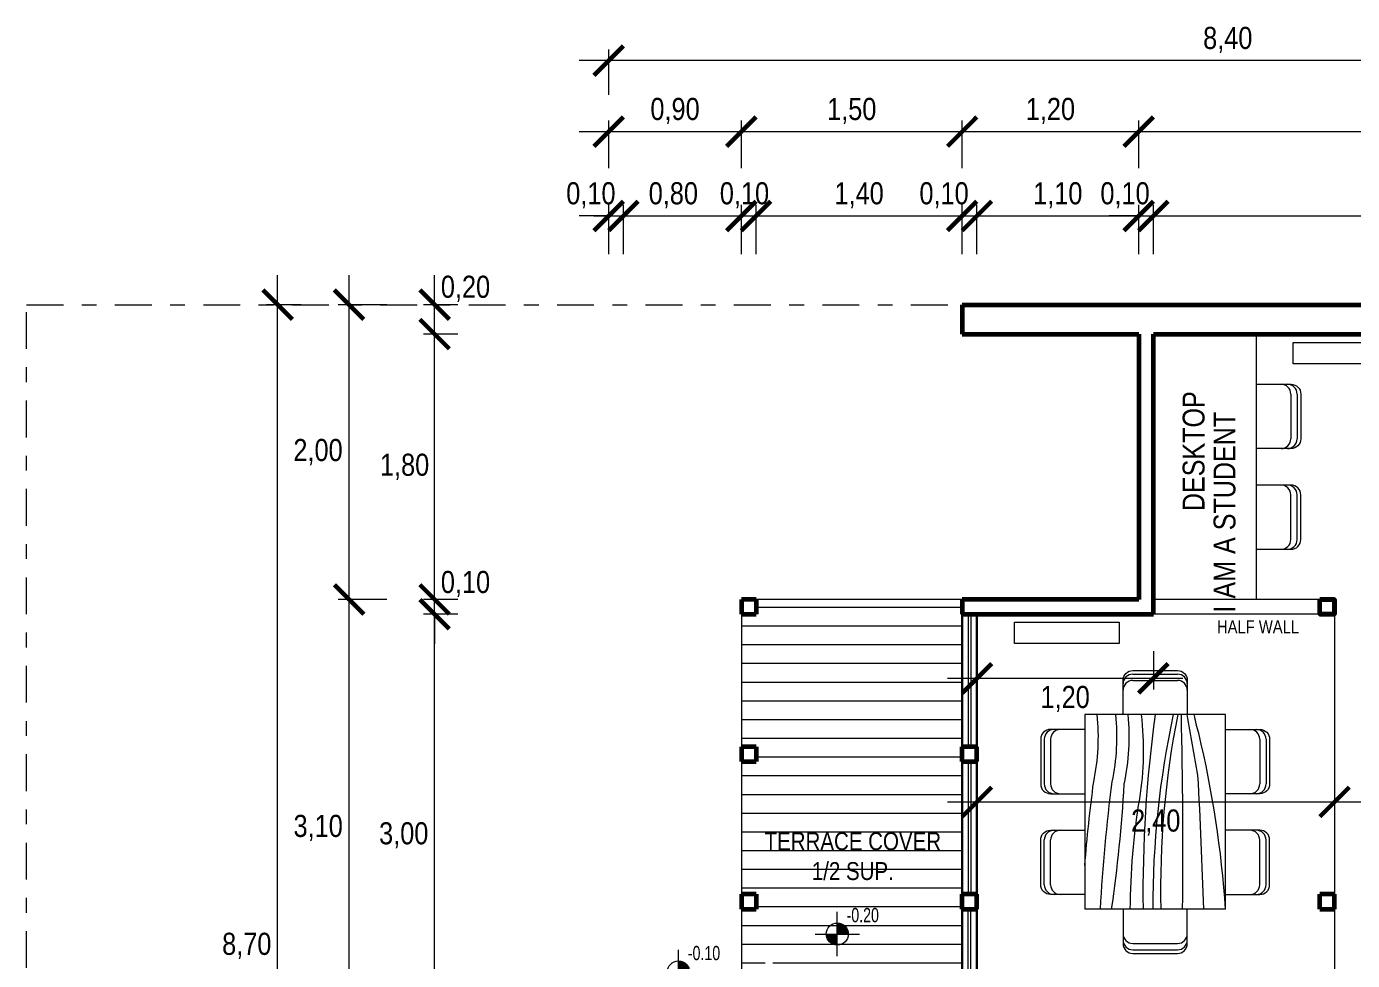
# Model space of a CAD drawing. Header units: millimetres. Extents: x 1119.4 to 1171.3, y 270.1 to 301.5.
# Drawn here: x 1119.99 to 1128.98, y 295.12 to 301.46 of the extents above; entities that cross this region are included whole.
import ezdxf

# ---------------------------------------------------------------- set-up
doc = ezdxf.new("R2010")
doc.units = ezdxf.units.MM
doc.linetypes.add('DASHDOT', pattern=[1, 0.5, -0.25, 0, -0.25])
for name, color, linetype, lineweight in [('01', 146, 'Continuous', 9), ('01pisos madera', 28, 'Continuous', 9), ('02', 196, 'Continuous', 20), ('03', 116, 'Continuous', 30), ('06', 192, 'Continuous', 60), ('cotas', 86, 'Continuous', 15), ('ejes', 252, 'DASHDOT', 15), ('Muebles_M_V_005', 169, 'Continuous', 5), ('Muebles_M_V_02', 108, 'Continuous', 20)]:
    doc.layers.add(name, color=color, linetype=linetype, lineweight=lineweight)
doc.styles.get("Standard").update_dxf_attribs({"font": 'ARIALN.TTF'})

# ---------------------------------------------------------------- blocks, each defined once
blk = doc.blocks.new('NIVELES')
at = {"layer": 'cotas', "linetype": 'Continuous'}
for points in [[(136.9038, 184.7531), (136.9788, 184.7531), (136.9731, 184.7818), (136.9568, 184.8061), (136.9325, 184.8224), (136.9038, 184.8281)], [(136.9038, 184.7531), (136.8288, 184.7531), (136.8345, 184.7244), (136.8508, 184.7), (136.8751, 184.6838), (136.9038, 184.6781)]]:
    blk.add_hatch(color=256, dxfattribs=at).paths.add_polyline_path(points, flags=0)
for p, q in [((136.9038, 184.6031), (136.9038, 184.9031)), ((136.7538, 184.7531), (137.0538, 184.7531))]:
    blk.add_line(p, q, dxfattribs=at)
blk.add_circle((136.9038, 184.7531), 0.075, dxfattribs=at)
blk = doc.blocks.new('_ArchTick')
at = {"color": 0, "linetype": 'ByBlock', "const_width": 0.15}
blk.add_lwpolyline([(-0.5, -0.5), (0.5, 0.5)], dxfattribs=at)

msp = doc.modelspace()

# ---------------------------------------------------------------- hatches: boundary and pattern name
at = {"layer": '01pisos madera'}
h = msp.add_hatch(dxfattribs=at)
h.set_pattern_fill('LINE', color=256, scale=0.04, style=0)
h.set_pattern_definition([(0, (1124.83777, 294.46835), (0, 0.127), [])])
h.paths.add_polyline_path([(1124.9378, 295.5684), (1124.9378, 295.4684), (1124.8378, 295.4684), (1124.8378, 294.5684), (1124.9378, 294.5684), (1124.9378, 294.4684), (1124.9878, 294.4684), (1125.0003, 294.4684), (1125.0003, 295.1184), (1125.0253, 295.1184, -0.419912), (1125.6878, 294.4684), (1126.3357, 294.4684), (1126.3357, 294.5684), (1126.3357, 295.4684), (1126.3357, 295.5684), (1126.3357, 296.4684), (1126.3357, 296.5684), (1126.3357, 297.4684), (1126.3357, 297.5684), (1124.9378, 297.5684), (1124.9378, 297.4684), (1124.8378, 297.4684), (1124.8378, 296.5684), (1124.9378, 296.5684), (1124.9378, 296.4684), (1124.8378, 296.4684), (1124.8378, 295.5684)])
h.paths.add_polyline_path([(1125.0503, 295.1184), (1125.0503, 294.4684), (1125.6878, 294.4684, 0.408646)], flags=17)

# ---------------------------------------------------------------- linework, layer by layer
at = {"layer": '01'}
for p, q in [((1128.7628, 297.5684), (1127.6336, 297.5684)), ((1126.3757, 297.4684), (1126.3757, 296.5684)), ((1126.3957, 297.4684), (1126.3957, 296.5684)), ((1128.7628, 297.4684), (1127.6336, 297.4684)), ((1126.3757, 296.4684), (1126.3757, 295.5684)), ((1126.3957, 296.4684), (1126.3957, 295.5684)), ((1126.3757, 294.5684), (1126.3757, 295.4684)), ((1126.3957, 294.5684), (1126.3957, 295.4684))]:
    msp.add_line(p, q, dxfattribs=at)
at = {"layer": '02'}
for p, q in [((1128.8628, 297.4684), (1128.8628, 295.5684)), ((1128.8628, 295.5684), (1128.8628, 294.4684))]:
    msp.add_line(p, q, dxfattribs=at)
for points in [[(1128.5808, 299.3115), (1129.2912, 299.3115), (1129.2912, 299.1676), (1128.5808, 299.1676)], [(1126.6909, 297.4136), (1127.4014, 297.4136), (1127.4014, 297.2697), (1126.6909, 297.2697)]]:
    msp.add_lwpolyline(points, close=True, dxfattribs=at)
msp.add_lwpolyline([(1126.3357, 297.5684), (1124.8378, 297.5684), (1124.8378, 294.5684)], dxfattribs=at)
at = {"layer": '03'}
for p, q in [((1126.3357, 297.4684), (1126.3357, 296.5684)), ((1126.4357, 297.4684), (1126.4357, 296.5684)), ((1126.3357, 296.4684), (1126.3357, 295.5684)), ((1126.4357, 296.4684), (1126.4357, 295.5684)), ((1126.3357, 294.5684), (1126.3357, 295.4684)), ((1126.4357, 294.5684), (1126.4357, 295.4684))]:
    msp.add_line(p, q, dxfattribs=at)
at = {"layer": '06'}
for p, q in [((1126.3357, 299.5684), (1132.3378, 299.5684)), ((1126.3357, 299.5684), (1126.3357, 299.3684)), ((1126.3357, 299.3684), (1127.5336, 299.3684)), ((1127.5336, 299.3684), (1127.5336, 297.5684)), ((1127.6336, 299.3684), (1132.1378, 299.3684)), ((1127.6336, 297.4684), (1127.6336, 299.3684)), ((1124.9378, 297.5684), (1124.8378, 297.5684)), ((1124.8378, 297.5684), (1124.8378, 297.4684)), ((1124.9378, 297.5684), (1124.9378, 297.4684)), ((1127.5336, 297.5684), (1126.3357, 297.5684)), ((1126.3357, 297.5684), (1126.3357, 297.4684)), ((1128.7628, 297.4684), (1128.7628, 297.5684)), ((1128.8628, 297.5684), (1128.7628, 297.5684)), ((1128.8628, 297.4684), (1128.8628, 297.5684)), ((1124.8378, 297.4684), (1124.9378, 297.4684)), ((1126.3357, 297.4684), (1127.6336, 297.4684)), ((1128.7628, 297.4684), (1128.8628, 297.4684)), ((1124.9378, 296.5684), (1124.8378, 296.5684)), ((1124.8378, 296.5684), (1124.8378, 296.4684)), ((1124.9378, 296.5684), (1124.9378, 296.4684)), ((1126.4357, 296.5684), (1126.3357, 296.5684)), ((1126.3357, 296.4684), (1126.3357, 296.5684)), ((1126.4357, 296.4684), (1126.4357, 296.5684)), ((1126.4357, 296.4684), (1126.4357, 296.5684)), ((1124.8378, 296.4684), (1124.9378, 296.4684)), ((1126.3357, 296.4684), (1126.4357, 296.4684)), ((1124.9378, 295.5684), (1124.8378, 295.5684)), ((1124.8378, 295.5684), (1124.8378, 295.4684)), ((1124.9378, 295.5684), (1124.9378, 295.4684)), ((1126.3357, 295.4684), (1126.3357, 295.5684)), ((1126.4357, 295.5684), (1126.3357, 295.5684)), ((1126.4357, 295.4684), (1126.4357, 295.5684)), ((1128.7628, 295.4684), (1128.7628, 295.5684)), ((1128.8628, 295.5684), (1128.7628, 295.5684)), ((1128.8628, 295.4684), (1128.8628, 295.5684)), ((1124.8378, 295.4684), (1124.9378, 295.4684)), ((1126.3357, 295.4684), (1126.4357, 295.4684)), ((1128.7628, 295.4684), (1128.8628, 295.4684))]:
    msp.add_line(p, q, dxfattribs=at)
msp.add_lwpolyline([(1128.7628, 297.5684), (1128.8628, 297.5684), (1128.8628, 297.4684), (1128.7628, 297.4684)], close=True, dxfattribs=at)
at = {"layer": 'cotas'}
for p, q in [((1123.9378, 300.9922), (1123.9378, 301.2991)), ((1123.9378, 301.2422), (1123.9378, 301.2991)), ((1132.5378, 301.2241), (1123.7378, 301.2241)), ((1123.9378, 300.4952), (1123.9378, 300.8172)), ((1124.8378, 300.4952), (1124.8378, 300.8172)), ((1124.8378, 300.4952), (1124.8378, 300.8172)), ((1126.3357, 300.4952), (1126.3357, 300.8172)), ((1126.3357, 300.4952), (1126.3357, 300.8172)), ((1127.5336, 300.4952), (1127.5336, 300.8172)), ((1127.5336, 300.4952), (1127.5336, 300.8172)), ((1123.7378, 300.7422), (1125.0378, 300.7422)), ((1124.6378, 300.7422), (1126.5357, 300.7422)), ((1126.1357, 300.7422), (1127.7336, 300.7422)), ((1127.3336, 300.7422), (1132.5378, 300.7422)), ((1123.9378, 299.9105), (1123.9378, 300.2452)), ((1124.0378, 299.9105), (1124.0378, 300.2452)), ((1124.0378, 299.9105), (1124.0378, 300.2452)), ((1124.8378, 299.9105), (1124.8378, 300.2452)), ((1124.8378, 299.9105), (1124.8378, 300.2452)), ((1124.9378, 299.9105), (1124.9378, 300.2452)), ((1124.9378, 299.9105), (1124.9378, 300.2452)), ((1126.3357, 299.9105), (1126.3357, 300.2452)), ((1126.3357, 299.9105), (1126.3357, 300.2452)), ((1126.4357, 299.9105), (1126.4357, 300.2452)), ((1126.4357, 299.9105), (1126.4357, 300.2452)), ((1127.5336, 299.9105), (1127.5336, 300.2452)), ((1127.5336, 299.9105), (1127.5336, 300.2452)), ((1127.6336, 299.9105), (1127.6336, 300.2452)), ((1127.6336, 299.9105), (1127.6336, 300.2452)), ((1123.9378, 300.1702), (1123.7378, 300.1702)), ((1123.8378, 300.1702), (1125.0378, 300.1702)), ((1123.9378, 300.1702), (1124.0378, 300.1702)), ((1124.0378, 300.1702), (1124.8569, 300.1702)), ((1124.6378, 300.1702), (1124.9378, 300.1702)), ((1124.7378, 300.1702), (1126.5357, 300.1702)), ((1124.9378, 300.1702), (1125.5569, 300.1702)), ((1126.1357, 300.1702), (1126.4357, 300.1702)), ((1126.2357, 300.1702), (1127.7336, 300.1702)), ((1126.4357, 300.1702), (1127.0548, 300.1702)), ((1127.5336, 300.1702), (1127.3336, 300.1702)), ((1127.4336, 300.1702), (1132.5477, 300.1702)), ((1127.5336, 300.1702), (1127.6336, 300.1702)), ((1127.6336, 300.1702), (1128.4527, 300.1702)), ((1121.6916, 290.6684), (1121.6916, 299.7684)), ((1122.1761, 297.3684), (1122.1761, 299.7684)), ((1122.7566, 299.5684), (1122.7566, 299.7684)), ((1121.8511, 299.5684), (1121.6166, 299.5684)), ((1122.4316, 299.5684), (1122.1011, 299.5684)), ((1122.9147, 299.5684), (1122.6816, 299.5684)), ((1122.7566, 299.1684), (1122.7566, 299.5684)), ((1122.7566, 297.3684), (1122.7566, 299.5684)), ((1122.9147, 299.3684), (1122.6816, 299.3684)), ((1122.9147, 299.3684), (1122.6816, 299.3684)), ((1122.7566, 297.5684), (1122.7566, 297.9684)), ((1122.1761, 294.2684), (1122.1761, 297.7684)), ((1122.7566, 294.2684), (1122.7566, 297.6684)), ((1122.4316, 297.5684), (1122.1011, 297.5684)), ((1122.4316, 297.5684), (1122.1011, 297.5684)), ((1122.9147, 297.5684), (1122.6816, 297.5684)), ((1122.9147, 297.5684), (1122.6816, 297.5684)), ((1122.7566, 297.4684), (1122.7566, 297.5684)), ((1122.9147, 297.4684), (1122.6816, 297.4684)), ((1122.9147, 297.4684), (1122.6816, 297.4684)), ((1122.7566, 297.4684), (1122.7566, 297.2684)), ((1126.4357, 297.2184), (1126.4357, 296.9584)), ((1127.6336, 297.2184), (1127.6336, 296.9584)), ((1127.8336, 297.0334), (1126.2357, 297.0334)), ((1126.4357, 296.3184), (1126.4357, 296.12)), ((1128.8628, 296.3184), (1128.8628, 296.12)), ((1126.2357, 296.195), (1129.0628, 296.195))]:
    msp.add_line(p, q, dxfattribs=at)
at = {"layer": 'ejes', "ltscale": 0.5}
for p, q in [((1119.9878, 299.5684), (1126.3357, 299.5684)), ((1119.9878, 290.8684), (1119.9878, 299.5684))]:
    msp.add_line(p, q, dxfattribs=at)
at = {"layer": 'Muebles_M_V_005', "color": 28, "linetype": 'ByBlock'}
for points in [[(1127.1681, 295.7629, -0.012722), (1127.2281, 296.3322, 0.078439), (1127.2519, 296.787)], [(1127.2744, 295.4666, -0.019321), (1127.3542, 296.3322, 0.078439), (1127.378, 296.787)], [(1127.3501, 295.4666, 0.021814), (1127.4355, 296.3149, 0.077022), (1127.4616, 296.787, 2.773794)], [(1127.4766, 295.4666, -0.038535), (1127.5404, 296.2163, 0.070322), (1127.5527, 296.787, -0.097855)], [(1127.6453, 296.787, 0.036996), (1127.5632, 295.4666, 0.036996)], [(1127.7677, 296.787, 0.053492), (1127.629, 295.4666, 0.053492)], [(1127.7981, 296.787, 0.05366), (1127.6829, 295.4666, 0.05366)], [(1127.821, 296.787, -0.007983), (1127.8296, 295.4666, -0.007983)], [(1127.975, 295.4666, 0.006285), (1127.9352, 296.3765, -0.000867), (1127.8632, 296.787, 2.749352)], [(1128.1226, 295.4666, 0.042449), (1127.9407, 296.6604, -0.026736), (1127.911, 296.787, 2.749352)]]:
    msp.add_lwpolyline(points, format="xyb", dxfattribs=at)
at = {"layer": 'Muebles_M_V_02', "color": 44, "linetype": 'ByBlock'}
for p, q in [((1128.3336, 297.5684), (1128.3336, 299.3684)), ((1128.1226, 296.787), (1127.1681, 296.787)), ((1127.1681, 296.787), (1127.1681, 295.4666)), ((1128.1226, 295.4666), (1128.1226, 296.787)), ((1128.1226, 295.4666), (1127.1681, 295.4666))]:
    msp.add_line(p, q, dxfattribs=at)
at = {"layer": 'Muebles_M_V_02', "color": 31, "linetype": 'ByBlock'}
for p, q in [((1128.5656, 298.962), (1128.5656, 298.6583)), ((1128.6085, 298.962), (1128.6085, 298.6583)), ((1128.5656, 297.9747), (1128.5656, 298.2784)), ((1128.6085, 297.9747), (1128.6085, 298.2784)), ((1127.4935, 297.062), (1127.7972, 297.062)), ((1127.4935, 297.019), (1127.7972, 297.019)), ((1126.8931, 296.6205), (1126.8931, 296.3168)), ((1126.936, 296.6205), (1126.936, 296.3168)), ((1128.3546, 296.6205), (1128.3546, 296.3168)), ((1128.3975, 296.6205), (1128.3975, 296.3168)), ((1126.8931, 295.6331), (1126.8931, 295.9368)), ((1126.936, 295.6331), (1126.936, 295.9368)), ((1128.3546, 295.6331), (1128.3546, 295.9368)), ((1128.3975, 295.6331), (1128.3975, 295.9368)), ((1127.4935, 295.2346), (1127.7972, 295.2346)), ((1127.4935, 295.1917), (1127.7972, 295.1917))]:
    msp.add_line(p, q, dxfattribs=at)
for points in [[(1128.3336, 299.0281), (1128.567, 299.0281, -0.414214), (1128.6331, 298.962), (1128.6331, 298.6583, -0.414214), (1128.567, 298.5923), (1128.3336, 298.5923)], [(1128.3336, 297.9087), (1128.567, 297.9087, 0.414214), (1128.6331, 297.9747), (1128.6331, 298.2784, 0.414214), (1128.567, 298.3444), (1128.3336, 298.3444)], [(1127.4275, 296.787), (1127.4275, 297.0205, -0.414214), (1127.4935, 297.0865), (1127.7972, 297.0865, -0.414214), (1127.8632, 297.0205), (1127.8632, 296.787)], [(1127.1681, 296.6865), (1126.9346, 296.6865, 0.414214), (1126.8686, 296.6205), (1126.8686, 296.3168, 0.414214), (1126.9346, 296.2508), (1127.1681, 296.2508)], [(1128.1226, 296.6865), (1128.356, 296.6865, -0.414214), (1128.4221, 296.6205), (1128.4221, 296.3168, -0.414214), (1128.356, 296.2508), (1128.1226, 296.2508)], [(1127.1681, 295.5671), (1126.9346, 295.5671, -0.414214), (1126.8686, 295.6331), (1126.8686, 295.9368, -0.414214), (1126.9346, 296.0029), (1127.1681, 296.0029)], [(1128.1226, 295.5671), (1128.356, 295.5671, 0.414214), (1128.4221, 295.6331), (1128.4221, 295.9368, 0.414214), (1128.356, 296.0029), (1128.1226, 296.0029)], [(1127.4275, 295.4666), (1127.4275, 295.2332, 0.414214), (1127.4935, 295.1671), (1127.7972, 295.1671, 0.414214), (1127.8632, 295.2332), (1127.8632, 295.4666)]]:
    msp.add_lwpolyline(points, format="xyb", dxfattribs=at)
for centre, start, end in [((1128.4996, 298.962), 0, 90), ((1128.5425, 298.962), 0, 90), ((1128.4996, 298.6583), 270, 0), ((1128.5425, 298.6583), 270, 0), ((1128.4996, 298.2784), 0, 90), ((1128.5425, 298.2784), 0, 90), ((1128.4996, 297.9747), 270, 0), ((1128.5425, 297.9747), 270, 0), ((1127.4935, 296.9959), 90, 180), ((1127.7972, 296.9959), 0, 90), ((1127.4935, 296.953), 90, 180), ((1127.7972, 296.953), 0, 90), ((1126.9591, 296.6205), 90, 180), ((1127.0021, 296.6205), 90, 180), ((1128.2886, 296.6205), 0, 90), ((1128.3315, 296.6205), 0, 90), ((1126.9591, 296.3168), 180, 270), ((1127.0021, 296.3168), 180, 270), ((1128.2886, 296.3168), 270, 0), ((1128.3315, 296.3168), 270, 0), ((1126.9591, 295.9368), 90, 180), ((1127.0021, 295.9368), 90, 180), ((1128.2886, 295.9368), 0, 90), ((1128.3315, 295.9368), 0, 90), ((1126.9591, 295.6331), 180, 270), ((1127.0021, 295.6331), 180, 270), ((1128.2886, 295.6331), 270, 0), ((1128.3315, 295.6331), 270, 0), ((1127.4935, 295.3006), 180, 270), ((1127.4935, 295.2577), 180, 270), ((1127.7972, 295.3006), 270, 0), ((1127.7972, 295.2577), 270, 0)]:
    msp.add_arc(centre, 0.066, start, end, dxfattribs=at)

# ---------------------------------------------------------------- block references
at = {"layer": 'cotas'}
for p, xscale, yscale, zscale, rotation in [((1123.9378, 301.2241), 0.2, 0.2, 0.2, 180), ((1123.9378, 300.7422), 0.2, 0.2, 0.2, 180), ((1124.8378, 300.7422), 0.2, 0.2, 0.2, 180), ((1126.3357, 300.7422), 0.2, 0.2, 0.2, 180), ((1127.5336, 300.7422), 0.2, 0.2, 0.2, 180), ((1124.0378, 300.1702), 0.2, 0.2, 0.2, 180), ((1124.0378, 300.1702), 0.2, 0.2, 0.2, 180), ((1124.8378, 300.1702), 0.2, 0.2, 0.2, 180), ((1124.9378, 300.1702), 0.2, 0.2, 0.2, 180), ((1126.3357, 300.1702), 0.2, 0.2, 0.2, 180), ((1126.4357, 300.1702), 0.2, 0.2, 0.2, 180), ((1127.6336, 300.1702), 0.2, 0.2, 0.2, 180), ((1127.6336, 300.1702), 0.2, 0.2, 0.2, 180), ((1121.6916, 299.5684), 0.2, 0.2, 0.2, 90), ((1122.1761, 299.5684), 0.2, 0.2, 0.2, 90), ((1122.7566, 299.5684), 0.2, 0.2, 0.2, 90), ((1122.7566, 299.3684), 0.2, 0.2, 0.2, 270), ((1122.7566, 299.3684), 0.2, 0.2, 0.2, 90), ((1122.1761, 297.5684), 0.2, 0.2, 0.2, 270), ((1122.1761, 297.5684), 0.2, 0.2, 0.2, 90), ((1122.7566, 297.5684), 0.2, 0.2, 0.2, 270), ((1122.7566, 297.5684), 0.2, 0.2, 0.2, 270), ((1122.7566, 297.4684), 0.2, 0.2, 0.2, 90), ((1122.7566, 297.4684), 0.2, 0.2, 0.2, 90), ((1126.4357, 297.0334), 0.2000000000000455, 0.2000000000000455, 0.2000000000000455, 180), ((1126.4357, 296.195), 0.2000000000000455, 0.2000000000000455, 0.2000000000000455, 180)]:
    msp.add_blockref('_ArchTick', p, dxfattribs=dict(at, xscale=xscale, yscale=yscale, zscale=zscale, rotation=rotation))
for p, xscale, yscale, zscale in [((1123.9378, 301.2241), 0.2, 0.2, 0.2), ((1124.8378, 300.7422), 0.2, 0.2, 0.2), ((1126.3357, 300.7422), 0.2, 0.2, 0.2), ((1127.5336, 300.7422), 0.2, 0.2, 0.2), ((1123.9378, 300.1702), 0.2, 0.2, 0.2), ((1124.8378, 300.1702), 0.2, 0.2, 0.2), ((1124.9378, 300.1702), 0.2, 0.2, 0.2), ((1126.3357, 300.1702), 0.2, 0.2, 0.2), ((1126.4357, 300.1702), 0.2, 0.2, 0.2), ((1127.5336, 300.1702), 0.2, 0.2, 0.2), ((1127.5336, 300.1702), 0.2, 0.2, 0.2), ((1127.6336, 297.0334), 0.2000000000000455, 0.2000000000000455, 0.2000000000000455), ((1128.8628, 296.195), 0.2000000000000455, 0.2000000000000455, 0.2000000000000455)]:
    msp.add_blockref('_ArchTick', p, dxfattribs=dict(at, xscale=xscale, yscale=yscale, zscale=zscale))
for p in [(988.5845, 110.5453), (987.5074, 110.2878)]:
    msp.add_blockref('NIVELES', p, dxfattribs=at)

# ---------------------------------------------------------------- texts
at = {"layer": 'cotas', "width": 0.871429}
for s, p in [('-0.20', (1125.5516, 295.3791)), ('-0.10', (1124.4746, 295.1215))]:
    msp.add_text(s, height=0.09645, dxfattribs=at).set_placement(p)
at = {"layer": 'cotas', "char_height": 0.15, "attachment_point": 5}
for s, insert in [('8,40', (1128.1378, 301.3642)), ('0,90', (1124.3878, 300.8823)), ('1,50', (1125.5867, 300.8823)), ('1,20', (1126.9346, 300.8823)), ('0,10', (1123.8169, 300.3103)), ('0,80', (1124.3763, 300.3103)), ('0,10', (1124.8588, 300.3103)), ('1,40', (1125.6367, 300.3103)), ('0,10', (1126.213, 300.3103)), ('1,10', (1126.9846, 300.3103)), ('0,10', (1127.4409, 300.3103)), ('0,20', (1122.9661, 299.676)), ('2,00', (1121.9655, 298.5684)), ('1,80', (1122.5528, 298.4684)), ('0,10', (1122.9661, 297.6732)), ('1,20', (1127.0346, 296.8932)), ('3,10', (1121.9665, 296.0184)), ('2,40', (1127.6492, 296.0548)), ('3,00', (1122.547, 295.9684)), ('8,70', (1121.4821, 295.2184))]:
    msp.add_mtext(s, dxfattribs=dict(at, insert=insert))
at = {"layer": 'cotas', "width": 1.443505, "attachment_point": 3, "rotation": 90}
for s, insert, char_height in [('DESKTOP', (1127.8317, 298.9811), 0.14861), ('I AM A STUDENT', (1128.0414, 298.8415), 0.148611)]:
    msp.add_mtext(s, dxfattribs=dict(at, insert=insert, char_height=char_height))
at = {"layer": 'cotas'}
for s, insert, char_height, width, attachment_point in [('HALF WALL', (1128.6216, 297.4267), 0.0875, 0.849916, 3), ('TERRACE COVER\\P1/2 SUP.', (1125.594, 295.8263), 0.121411, 1.179306, 5)]:
    msp.add_mtext(s, dxfattribs=dict(at, insert=insert, char_height=char_height, width=width, attachment_point=attachment_point))

doc.saveas('drawing.dxf')
